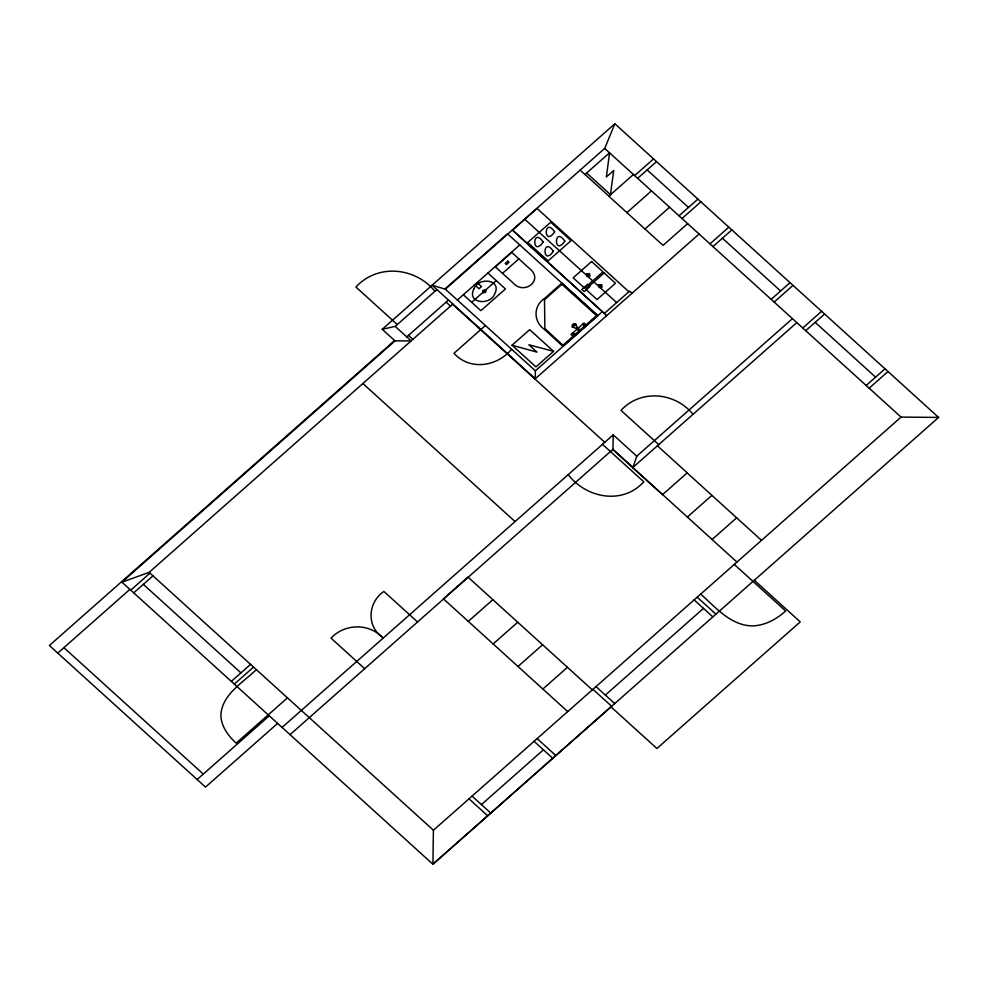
<?xml version="1.0" encoding="UTF-8"?>
<svg xmlns="http://www.w3.org/2000/svg" width="988" height="988" viewBox="0 0 988 988"><rect width="100%" height="100%" fill="white"/><g stroke="black" fill="none" stroke-linecap="round" stroke-linejoin="round"><path stroke-width="1.48" d="M754.326 580.24L800.231 621.884L656.909 748.509L610.942 706.815L432.892 864.228L938.6 417.43L901.031 417.097L433.423 830.241L432.892 864.228L121.512 581.796M602.297 311.689L535.373 370.821L535.249 378.787L432.102 285.223L445.378 289.188L604.767 148.373L614.845 123.772L938.6 417.43M612.992 449.305L613.227 434.844L636.754 456.184L632.95 467.398L612.992 449.305L290.027 734.652M610.423 194.809L613.709 170.504L606.336 177.013L609.584 152.745L584.933 174.53L580.104 170.146M382.22 329.3L395.2 326.398L411.156 340.872L394.99 340.885L382.22 329.3L614.845 123.772M395.2 326.398L436.881 289.558M512.463 230.155L537.04 208.431L628.899 291.756M394.595 340.527L49.4 645.51L205.504 787.103L277.616 723.389M394.99 340.885L121.919 582.154L149.139 572.373L452.85 304.032M406.772 336.896L448.466 300.068M57.761 653.105L129.885 589.379M457.358 300.056L519.774 244.913M130.737 590.169L149.991 573.151M133.726 592.874L152.979 575.868M502.497 273.355L512.797 282.63C523.776 295.894 544.721 280.086 529.136 268.193L511.71 252.385L495.334 266.859L502.497 273.355L518.873 258.881M471.659 302.303L496.235 280.58M585.007 174.468L608.904 196.143L633.493 174.431M634.728 175.543L653.574 158.895M637.705 178.248L656.551 161.6M485.404 325.497L453.974 353.272C469.843 370.982 497.322 366.573 511.586 349.246M626.898 212.605L651.487 190.882M512.031 345.232L529.654 329.659L553.564 351.333L535.941 366.906L512.031 345.232L536.99 352.136L528.864 344.763L553.564 351.333M644.966 228.994L669.555 207.282M679.065 215.767L697.911 199.107M682.053 218.472L700.9 201.824M687.623 223.671L663.047 245.394L608.83 196.217M576.251 328.535L577.363 327.559M577.004 329.226L571.064 334.475L573.497 336.673L586.452 325.237L584.019 323.027L578.116 328.238M604.286 313.505L629.652 291.089L632.036 293.263M534.977 379.022L699.146 233.971M710.002 243.826L728.848 227.178M712.99 246.543L731.836 229.883M231.316 681.387L250.569 664.381M234.304 684.104L253.558 667.098M256.324 669.605C243.023 682.646 222.288 694.058 220.843 714.892C221.028 726.192 228.129 735.838 236.194 743.137L287.459 697.849M197.131 779.52L269.255 715.806M282.062 727.427L613.227 434.844M771.183 299.327L790.03 282.667M774.172 302.032L793.018 285.384M636.754 456.184L792.462 318.618M632.678 467.633L796.847 322.594M468.275 621.39L492.864 599.667M802.762 327.967L821.608 311.306M805.751 330.671L824.597 314.023M493.136 643.941L517.724 622.218M517.996 666.48L542.585 644.769M687.327 517.082L711.903 495.359M866.167 385.481L885.013 368.82M869.156 388.185L888.002 371.525M542.857 689.031L567.445 667.32M712.076 539.534L736.665 517.811M481.428 804.59L543.425 749.818M605.36 695.095L703.493 608.386M597.728 315.617L562.864 346.356L544.845 329.72C533.594 322.298 532.804 306.243 544.388 298.635L561.839 283.136L597.728 315.617L507.474 233.761L445.057 288.904L535.373 370.821M383.159 638.1C369.339 622.996 344.923 623.329 331.029 638.137L364.696 668.678M647.128 169.924L688.488 207.443M722.413 238.219L780.606 290.991M815.174 322.347L875.59 377.144M604.693 148.435L901.031 417.097M586.637 173.011L610.547 194.698M524.665 219.163L616.648 302.587M604.347 313.443L512.377 230.019L606.681 315.666M693.033 414.305C675.15 392.31 640.767 388.852 621.007 410.391L658.737 444.612M582.71 324.188L585.131 326.398M580.549 330.449L577.116 327.337L575.708 324.039L573.769 323.743L572.274 324.978L572.348 327.003L576.016 328.312L579.437 331.425M572.423 333.277L574.893 335.438M487.924 273.046L505.461 288.941L480.872 310.664L463.347 294.757M657.403 445.798L687.228 472.844L662.503 494.692L612.721 449.54M687.154 472.906L761.513 540.362M477.105 282.605L481.489 286.569L479.032 288.743L474.648 284.779M632.814 467.509L736.826 561.974M452.578 304.279L604.755 442.315M434.905 291.312C415.281 267.192 377.589 263.438 355.927 287.039L397.287 324.546M446.107 302.143L450.491 306.119M602.482 444.328L643.805 481.798C622.514 505.226 586.279 498.174 568.199 474.623M734.282 564.42L785.682 611.041C776.445 619.229 764.922 625.614 752.325 625.898C730.577 625.602 715.621 607.237 700.69 594.097M408.501 335.377L412.873 339.353M697.207 597.184L715.93 614.166M694.132 599.901L712.854 616.883M362.88 383.517L515.069 521.565M595.999 686.598L614.721 703.592M592.924 689.315L611.646 706.297M592.306 689.859L468.003 577.116L443.427 598.839L567.717 711.582M417.566 621.971L383.887 591.429C368.363 601.951 366.14 625.083 381.664 636.741M537.139 738.604L555.861 755.585M534.063 741.321L552.786 758.302M472.066 796.106L490.789 813.087M468.991 798.823L487.714 815.804M149.139 572.373L433.423 830.241M143.359 584.377L240.936 672.89M63.911 647.671L203.281 774.086M572.435 327.016C580.339 322.99 572.361 323.088 572.435 327.016M553.354 251.285C542.042 267.34 542.437 235.243 553.354 251.285M564.827 241.158C553.515 257.213 553.91 225.116 564.827 241.158M543.165 242.048C531.84 258.103 532.248 226.005 543.165 242.048M554.639 231.908C543.314 247.963 543.721 215.866 554.639 231.908M599.506 285.458L599.765 286.915L601.383 286.656L601.124 285.211L599.506 285.458M586.65 273.997L587.107 276.529L589.947 276.072L589.49 273.553L586.65 273.997M587.354 274.442L587.613 275.887L589.231 275.627L588.971 274.182L587.354 274.442M598.802 285.013L599.259 287.545L602.1 287.1L601.63 284.569L598.802 285.013M474.03 288.57C466.163 303.365 490.011 305.91 494.605 294.115C502.472 279.32 478.612 276.776 474.03 288.57M483.552 290.904L483.614 292.164L485.343 291.225L485.022 290.521L483.552 290.904M482.971 290.571L483.083 292.781L485.157 292.559L486.108 291.151L485.565 289.904L482.971 290.571M583.587 325.892L583.896 325.274L583.587 325.892M573.744 334.166L574.51 333.993L573.744 334.166M561.9 284.297L545.104 299.216L544.474 298.635L544.894 329.757L545.549 329.177L562.925 345.232L596.53 315.629L561.9 284.297M550.699 222.226L527.753 242.492L548.068 260.918L571.015 240.652L550.699 222.226M507.807 261.178L505.201 263.475L506.412 264.562L509.005 262.265L507.807 261.178M591.614 261.536L573.176 277.826L584.538 288.126L602.976 271.836L591.614 261.536M587.588 284.371L581.846 289.435L584.241 291.608L589.972 286.532L587.588 284.371M604.125 272.96L585.686 289.249L597.048 299.549L615.475 283.26L604.125 272.96"/></g></svg>
